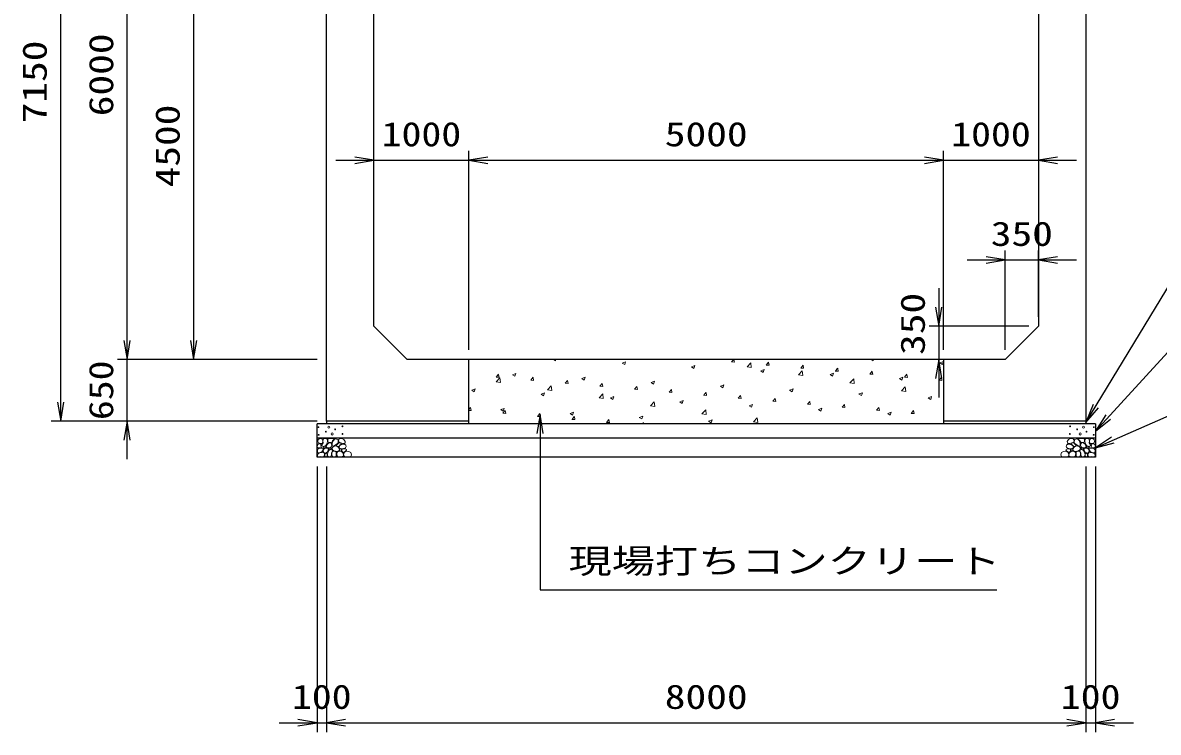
# Model space of a CAD drawing. Units: millimetres at full size. Extents: x 0 to 84100, y 0 to 59400.
# Drawn here: x 60850 to 72812, y 28970 to 36450 of the extents above; entities that cross this region are included whole.
import ezdxf
from ezdxf.enums import TextEntityAlignment as Align

# ---------------------------------------------------------------- set-up
doc = ezdxf.new("R2010")
doc.units = ezdxf.units.MM
for name, color, linetype, lineweight in [('D-DCR-HCHn', 4, 'Continuous', 9), ('D-STR-DIM', 7, 'Continuous', 25), ('D-STR-STRn', 1, 'Continuous', 25), ('D-STR-TXT', 7, 'Continuous', 25)]:
    doc.layers.add(name, color=color, linetype=linetype, lineweight=lineweight)
doc.styles.add('ＭＳ ゴシック', font='')
doc.styles.get('ＭＳ ゴシック').set_extended_font_data('MS Gothic')

# ---------------------------------------------------------------- blocks, each defined once
blk = doc.blocks.new('open_arrow')
at = {"color": 0, "linetype": 'Continuous', "lineweight": -2}
blk.add_lwpolyline([(7.5, 1.25), (0, 0), (7.5, -1.25)], dxfattribs=at)

msp = doc.modelspace()

# ---------------------------------------------------------------- linework, layer by layer
at = {"layer": 'D-DCR-HCHn'}
for p, q in [((66440.382, 32900), (66461.035, 32886.069)), ((66461.065, 32886.096), (66465.73, 32900)), ((68317.217, 32873.392), (68339.544, 32900)), ((68347.677, 32870.263), (68342.192, 32900)), ((69789.101, 32900), (69808.114, 32887.175)), ((69808.144, 32887.204), (69812.438, 32900)), ((67165.826, 32862.496), (67201.395, 32876.149)), ((67165.827, 32862.429), (67191.096, 32845.384)), ((67191.126, 32845.411), (67201.427, 32876.109)), ((67895.889, 32821.81), (67931.458, 32835.464)), ((67895.889, 32821.744), (67921.158, 32804.7)), ((67921.188, 32804.727), (67931.488, 32835.425)), ((68317.101, 32873.367), (68347.465, 32870.71)), ((68480.214, 32823.165), (68519.781, 32864.403)), ((68480.292, 32822.956), (68525.472, 32815.949)), ((68525.414, 32816.077), (68519.801, 32864.321)), ((68625.951, 32781.125), (68661.521, 32794.779)), ((68625.951, 32781.059), (68651.22, 32764.015)), ((68651.25, 32764.042), (68661.55, 32794.74)), ((68681.469, 32841.489), (68711.833, 32838.832)), ((68681.586, 32841.513), (68706.077, 32870.7)), ((68712.045, 32838.383), (68706.172, 32870.226)), ((69022.372, 32739.081), (69061.939, 32780.318)), ((69045.837, 32809.611), (69076.201, 32806.954)), ((69045.956, 32809.635), (69070.446, 32838.822)), ((69067.572, 32731.992), (69061.96, 32780.237)), ((69076.413, 32806.502), (69070.539, 32838.345)), ((69410.205, 32777.732), (69440.569, 32775.076)), ((69410.325, 32777.757), (69434.815, 32806.943)), ((69440.78, 32774.622), (69434.907, 32806.464)), ((70512.907, 32863.535), (70538.176, 32846.491)), ((70512.91, 32863.601), (70548.479, 32877.254)), ((70538.206, 32846.519), (70548.506, 32877.217)), ((65836.773, 32664.652), (65876.34, 32705.889)), ((65836.85, 32664.448), (65882.03, 32657.441)), ((65837.009, 32714.4), (65867.373, 32711.744)), ((65837.118, 32714.425), (65861.609, 32743.611)), ((65867.586, 32711.313), (65861.713, 32743.156)), ((65881.973, 32657.564), (65876.36, 32705.808)), ((66008.93, 32739.335), (66044.5, 32752.989)), ((66008.933, 32739.268), (66034.202, 32722.224)), ((66034.232, 32722.25), (66044.532, 32752.948)), ((66201.377, 32682.522), (66231.741, 32679.865)), ((66201.488, 32682.547), (66225.978, 32711.733)), ((66231.954, 32679.433), (66226.08, 32711.276)), ((66565.857, 32650.669), (66590.347, 32679.855)), ((66596.322, 32647.552), (66590.448, 32679.395)), ((66738.993, 32698.65), (66774.562, 32712.304)), ((66738.994, 32698.583), (66764.264, 32681.539)), ((66764.293, 32681.566), (66774.594, 32712.264)), ((67469.056, 32657.965), (67504.625, 32671.618)), ((67494.355, 32640.881), (67504.655, 32671.579)), ((69022.45, 32738.871), (69067.63, 32731.864)), ((69356.012, 32740.374), (69381.281, 32723.33)), ((69356.014, 32740.44), (69391.584, 32754.094)), ((69381.311, 32723.358), (69391.611, 32754.056)), ((69564.53, 32654.996), (69604.097, 32696.234)), ((69609.73, 32647.908), (69604.118, 32696.152)), ((69774.574, 32745.854), (69804.938, 32743.198)), ((69774.694, 32745.879), (69799.185, 32775.065)), ((69805.148, 32742.741), (69799.275, 32774.584)), ((70086.074, 32699.689), (70111.343, 32682.645)), ((70086.077, 32699.755), (70121.646, 32713.409)), ((70111.373, 32682.673), (70121.673, 32713.371)), ((70138.942, 32713.976), (70169.306, 32711.32)), ((70139.064, 32714.001), (70163.554, 32743.187)), ((70169.516, 32710.86), (70163.642, 32742.703)), ((70503.31, 32682.098), (70533.674, 32679.442)), ((70503.433, 32682.123), (70527.923, 32711.309)), ((70533.883, 32678.98), (70528.01, 32710.823)), ((65582.097, 32575.489), (65617.667, 32589.143)), ((65582.1, 32575.422), (65607.369, 32558.378)), ((65607.399, 32558.404), (65617.699, 32589.102)), ((66312.16, 32534.804), (66347.729, 32548.458)), ((66337.46, 32517.72), (66347.761, 32548.418)), ((66378.931, 32580.567), (66418.499, 32621.805)), ((66379.008, 32580.363), (66424.188, 32573.356)), ((66424.131, 32573.479), (66418.519, 32621.724)), ((66565.746, 32650.644), (66596.11, 32647.987)), ((66930.114, 32618.766), (66960.478, 32616.109)), ((66930.226, 32618.791), (66954.717, 32647.977)), ((66960.689, 32615.672), (66954.816, 32647.514)), ((67294.482, 32586.888), (67324.846, 32584.231)), ((67294.596, 32586.912), (67319.086, 32616.099)), ((67325.057, 32583.791), (67319.183, 32615.634)), ((67469.056, 32657.898), (67494.325, 32640.854)), ((67658.85, 32555.01), (67689.214, 32552.353)), ((67658.965, 32555.034), (67683.455, 32584.221)), ((67689.425, 32551.911), (67683.551, 32583.753)), ((68023.334, 32523.156), (68047.825, 32552.342)), ((68053.792, 32520.03), (68047.919, 32551.873)), ((68199.118, 32617.279), (68234.688, 32630.933)), ((68199.118, 32617.213), (68224.387, 32600.169)), ((68224.417, 32600.197), (68234.717, 32630.895)), ((68929.179, 32576.529), (68954.448, 32559.484)), ((68929.181, 32576.594), (68964.751, 32590.248)), ((68954.478, 32559.512), (68964.779, 32590.21)), ((69564.608, 32654.785), (69609.788, 32647.778)), ((69659.244, 32535.909), (69694.813, 32549.563)), ((69684.54, 32518.828), (69694.84, 32549.526)), ((70106.688, 32570.911), (70146.255, 32612.149)), ((70106.766, 32570.7), (70151.946, 32563.693)), ((70151.888, 32563.823), (70146.276, 32612.068)), ((66312.162, 32534.738), (66337.431, 32517.693)), ((66921.089, 32496.482), (66960.657, 32537.72)), ((66921.166, 32496.277), (66966.346, 32489.27)), ((66966.289, 32489.395), (66960.677, 32537.639)), ((67042.223, 32494.119), (67077.792, 32507.773)), ((67042.223, 32494.053), (67067.492, 32477.009)), ((67067.522, 32477.035), (67077.822, 32507.733)), ((67463.247, 32412.398), (67502.815, 32453.635)), ((67508.447, 32405.31), (67502.835, 32453.555)), ((67772.285, 32453.433), (67807.855, 32467.087)), ((67772.285, 32453.368), (67797.554, 32436.324)), ((67797.584, 32436.351), (67807.884, 32467.049)), ((68023.218, 32523.132), (68053.582, 32520.475)), ((68387.586, 32491.253), (68417.95, 32488.597)), ((68387.704, 32491.278), (68412.194, 32520.464)), ((68418.16, 32488.149), (68412.287, 32519.992)), ((68502.348, 32412.748), (68537.918, 32426.402)), ((68527.645, 32395.666), (68537.946, 32426.364)), ((68751.955, 32459.375), (68782.319, 32456.719)), ((68752.073, 32459.4), (68776.563, 32488.586)), ((68782.528, 32456.269), (68776.654, 32488.112)), ((69116.323, 32427.497), (69146.687, 32424.841)), ((69116.442, 32427.522), (69140.933, 32456.708)), ((69146.895, 32424.388), (69141.022, 32456.231)), ((69480.812, 32395.643), (69505.302, 32424.83)), ((69511.263, 32392.508), (69505.39, 32424.351)), ((69659.241, 32535.844), (69684.51, 32518.8)), ((70389.303, 32495.159), (70414.572, 32478.115)), ((70389.307, 32495.224), (70424.876, 32508.878)), ((70414.601, 32478.143), (70424.902, 32508.841)), ((65550, 32372.251), (65567.726, 32393.376)), ((65550, 32363.563), (65573.491, 32361.508)), ((65573.701, 32361.08), (65567.828, 32392.923)), ((65885.327, 32370.958), (65920.896, 32384.612)), ((65885.329, 32370.892), (65910.598, 32353.848)), ((65907.495, 32332.287), (65937.859, 32329.63)), ((65907.605, 32332.311), (65932.095, 32361.498)), ((65910.628, 32353.874), (65920.928, 32384.572)), ((65938.069, 32329.199), (65932.195, 32361.042)), ((66271.863, 32300.409), (66302.227, 32297.752)), ((66271.975, 32300.433), (66296.465, 32329.62)), ((66302.437, 32297.319), (66296.563, 32329.162)), ((66615.39, 32330.273), (66650.959, 32343.927)), ((66615.39, 32330.207), (66640.659, 32313.163)), ((66640.689, 32313.19), (66650.989, 32343.888)), ((67345.452, 32289.588), (67381.022, 32303.241)), ((67370.751, 32272.505), (67381.051, 32303.203)), ((67463.324, 32412.192), (67508.504, 32405.185)), ((68005.405, 32328.313), (68044.973, 32369.551)), ((68005.483, 32328.106), (68050.662, 32321.099)), ((68050.605, 32321.226), (68044.993, 32369.47)), ((68502.346, 32412.683), (68527.616, 32395.639)), ((69232.408, 32371.998), (69257.677, 32354.954)), ((69232.411, 32372.063), (69267.98, 32385.717)), ((69257.707, 32354.982), (69268.007, 32385.68)), ((69480.691, 32395.619), (69511.055, 32392.963)), ((69845.059, 32363.741), (69875.423, 32361.085)), ((69845.181, 32363.765), (69869.671, 32392.952)), ((69875.631, 32360.627), (69869.757, 32392.47)), ((69962.47, 32331.313), (69987.739, 32314.269)), ((69962.474, 32331.378), (69998.043, 32345.032)), ((69987.768, 32314.297), (69998.069, 32344.995)), ((70209.427, 32331.863), (70239.791, 32329.207)), ((70209.55, 32331.887), (70234.041, 32361.073)), ((70239.998, 32328.747), (70234.125, 32360.589)), ((66636.231, 32268.531), (66666.595, 32265.874)), ((66636.344, 32268.555), (66660.834, 32297.741)), ((66666.804, 32265.438), (66660.931, 32297.281)), ((67000.599, 32236.652), (67030.963, 32233.996)), ((67000.713, 32236.677), (67025.204, 32265.863)), ((67031.172, 32233.558), (67025.298, 32265.401)), ((67345.452, 32289.522), (67370.721, 32272.478)), ((67377.838, 32220), (67389.573, 32233.985)), ((67392.16, 32220), (67389.666, 32233.52)), ((68075.514, 32248.837), (68100.783, 32231.793)), ((68075.515, 32248.902), (68111.085, 32262.556)), ((68100.812, 32231.821), (68111.113, 32262.519)), ((68547.563, 32244.228), (68587.131, 32285.466)), ((68547.641, 32244.021), (68592.821, 32237.013)), ((68592.764, 32237.141), (68587.151, 32285.386)), ((68836.273, 32220), (68841.147, 32221.871)), ((68840.559, 32220), (68841.174, 32221.834))]:
    msp.add_line(p, q, dxfattribs=at)
for points in [[(64001.198, 32061.594), (63980.395, 32066.217), (63961.904, 32056.971), (63959.592, 32036.168), (63964.215, 32019.988), (63987.33, 32013.053), (64003.51, 32013.053), (64010.444, 32024.611), (64010.444, 32050.037)], [(64019.69, 32063.906), (64012.756, 32043.102), (64015.067, 32019.988), (63998.887, 31994.562), (64019.69, 31983.005), (64042.805, 31994.562), (64056.673, 32013.053), (64061.296, 32043.102), (64056.673, 32059.283), (64042.805, 32066.217)], [(64123.447, 31986.214), (64110.689, 31990.569), (64109.425, 32018.678), (64122.512, 32047.359), (64139.448, 32063.536), (64171.403, 32057.032), (64174.133, 32021.913), (64163.816, 32009.876), (64135.739, 31994.301)], [(64182.012, 32029.601), (64175.964, 32035.086), (64174.897, 32040.792), (64178.414, 32053.305), (64188.71, 32067.61), (64211.004, 32066.105), (64232.571, 32055.811), (64247.195, 32035.597), (64245.021, 32022.456), (64238.02, 32015.716), (64226.769, 32013.215), (64210.511, 32017.483), (64189.289, 32024.481)], [(71917.988, 32029.601), (71924.036, 32035.086), (71925.103, 32040.792), (71921.586, 32053.305), (71911.29, 32067.61), (71888.996, 32066.105), (71867.429, 32055.811), (71852.805, 32035.597), (71854.979, 32022.456), (71861.98, 32015.716), (71873.231, 32013.215), (71889.489, 32017.483), (71910.711, 32024.481)], [(71976.553, 31986.214), (71989.311, 31990.569), (71990.575, 32018.678), (71977.488, 32047.359), (71960.552, 32063.536), (71928.597, 32057.032), (71925.867, 32021.913), (71936.184, 32009.876), (71964.261, 31994.301)], [(72080.31, 32063.906), (72087.244, 32043.102), (72084.933, 32019.988), (72101.113, 31994.562), (72080.31, 31983.005), (72057.195, 31994.562), (72043.327, 32013.053), (72038.704, 32043.102), (72043.327, 32059.283), (72057.195, 32066.217)], [(72098.802, 32061.594), (72119.605, 32066.217), (72138.096, 32056.971), (72140.408, 32036.168), (72135.785, 32019.988), (72112.67, 32013.053), (72096.49, 32013.053), (72089.556, 32024.611), (72089.556, 32050.037)], [(63957.281, 32003.808), (63950.346, 31983.005), (63959.592, 31969.136), (63982.707, 31966.824), (63998.488, 31973.599), (63991.952, 31989.939), (63996.575, 31999.185), (63987.33, 32008.431), (63973.461, 32013.053)], [(64001.155, 31927.009), (64018.277, 31952.692), (64016.137, 31959.112), (63992.594, 31965.533), (63971.192, 31963.393), (63956.21, 31950.551), (63954.07, 31935.57), (63956.21, 31920.588), (63973.332, 31916.308)], [(64024.313, 31983.005), (64012.756, 31973.759), (64017.379, 31966.824), (64033.559, 31966.824), (64040.493, 31969.136), (64045.116, 31978.382), (64038.182, 31985.316)], [(64061.082, 31927.009), (64071.783, 31952.692), (64063.222, 31963.393), (64037.539, 31963.393), (64026.838, 31959.112), (64016.137, 31944.131), (64016.137, 31931.289), (64026.838, 31914.167), (64039.679, 31912.027)], [(64058.985, 32008.431), (64047.427, 31980.693), (64056.673, 31969.136), (64084.411, 31969.136), (64095.968, 31973.759), (64107.525, 31989.939), (64107.525, 32003.808), (64095.968, 32022.299), (64082.099, 32024.611)], [(64097.466, 31875.643), (64103.886, 31894.905), (64101.746, 31916.308), (64116.728, 31939.85), (64097.466, 31950.551), (64076.063, 31939.85), (64063.222, 31922.728), (64058.941, 31894.905), (64063.222, 31879.924), (64076.063, 31873.503)], [(64093.185, 31950.551), (64103.886, 31959.112), (64099.606, 31965.533), (64084.624, 31965.533), (64078.204, 31963.393), (64073.923, 31954.832), (64080.344, 31948.411)], [(64163.203, 31929.532), (64127.829, 31936.129), (64112.782, 31948.266), (64108.03, 31967.263), (64122.713, 31981.629), (64151.323, 31989.69), (64172.97, 31976.761), (64186.961, 31959.347), (64183.002, 31941.67)], [(64154.798, 31995.711), (64156.454, 31989.566), (64162.011, 31985.193), (64174.19, 31983.302), (64185.305, 31989.802), (64195.592, 31999.138), (64204.858, 32007.333), (64204.635, 32013.462), (64198.736, 32018.875), (64184.203, 32020.356), (64171.47, 32014.383), (64162.011, 32005.165), (64157.281, 32000.556)], [(64243.372, 31961.832), (64248.688, 31966.874), (64255.476, 31975.68), (64257.145, 31983.275), (64253.144, 31997.685), (64239.088, 32008.67), (64218.907, 32007.89), (64191.698, 31993.001), (64182.086, 31980.757), (64185.152, 31966.784), (64194.778, 31960.04), (64203.599, 31959.145), (64217.363, 31959.524), (64230.808, 31961.002)], [(64199.971, 31935.265), (64204.183, 31938.446), (64207.686, 31943.505), (64207.81, 31950.431), (64203.414, 31956.067), (64195.769, 31957.977), (64189.356, 31956.179), (64187.704, 31950.442), (64186.896, 31944.835), (64187.881, 31937.456), (64193.975, 31934.127)], [(64227.597, 31920.331), (64217.895, 31925.079), (64210.89, 31933.822), (64210.719, 31945.084), (64214.942, 31955.627), (64230.189, 31957.625), (64245.054, 31958.018), (64259.481, 31952.512), (64261.849, 31943.273), (64249.54, 31932.195), (64234.555, 31923.15)], [(71872.403, 31920.331), (71882.105, 31925.079), (71889.11, 31933.822), (71889.281, 31945.084), (71885.058, 31955.627), (71869.811, 31957.625), (71854.946, 31958.018), (71840.519, 31952.512), (71838.151, 31943.273), (71850.46, 31932.195), (71865.445, 31923.15)], [(71856.628, 31961.832), (71851.312, 31966.874), (71844.524, 31975.68), (71842.855, 31983.275), (71846.856, 31997.685), (71860.912, 32008.67), (71881.093, 32007.89), (71908.302, 31993.001), (71917.914, 31980.757), (71914.848, 31966.784), (71905.222, 31960.04), (71896.401, 31959.145), (71882.637, 31959.524), (71869.192, 31961.002)], [(71900.029, 31935.265), (71895.817, 31938.446), (71892.314, 31943.505), (71892.19, 31950.431), (71896.586, 31956.067), (71904.231, 31957.977), (71910.644, 31956.179), (71912.296, 31950.442), (71913.104, 31944.835), (71912.119, 31937.456), (71906.025, 31934.127)], [(71945.202, 31995.711), (71943.546, 31989.566), (71937.989, 31985.193), (71925.81, 31983.302), (71914.695, 31989.802), (71904.408, 31999.138), (71895.142, 32007.333), (71895.365, 32013.462), (71901.264, 32018.875), (71915.797, 32020.356), (71928.53, 32014.383), (71937.989, 32005.165), (71942.719, 32000.556)], [(71936.797, 31929.532), (71972.171, 31936.129), (71987.218, 31948.266), (71991.97, 31967.263), (71977.287, 31981.629), (71948.677, 31989.69), (71927.03, 31976.761), (71913.039, 31959.347), (71916.998, 31941.67)], [(72002.534, 31875.643), (71996.114, 31894.905), (71998.254, 31916.308), (71983.272, 31939.85), (72002.534, 31950.551), (72023.937, 31939.85), (72036.778, 31922.728), (72041.059, 31894.905), (72036.778, 31879.924), (72023.937, 31873.503)], [(72041.015, 32008.431), (72052.573, 31980.693), (72043.327, 31969.136), (72015.589, 31969.136), (72004.032, 31973.759), (71992.475, 31989.939), (71992.475, 32003.808), (72004.032, 32022.299), (72017.901, 32024.611)], [(72006.815, 31950.551), (71996.114, 31959.112), (72000.394, 31965.533), (72015.376, 31965.533), (72021.796, 31963.393), (72026.077, 31954.832), (72019.656, 31948.411)], [(72038.918, 31927.009), (72028.217, 31952.692), (72036.778, 31963.393), (72062.461, 31963.393), (72073.162, 31959.112), (72083.863, 31944.131), (72083.863, 31931.289), (72073.162, 31914.167), (72060.321, 31912.027)], [(72075.687, 31983.005), (72087.244, 31973.759), (72082.621, 31966.824), (72066.441, 31966.824), (72059.507, 31969.136), (72054.884, 31978.382), (72061.818, 31985.316)], [(72098.845, 31927.009), (72081.723, 31952.692), (72083.863, 31959.112), (72107.406, 31965.533), (72128.808, 31963.393), (72143.79, 31950.551), (72145.93, 31935.57), (72143.79, 31920.588), (72126.668, 31916.308)], [(72142.719, 32003.808), (72149.654, 31983.005), (72140.408, 31969.136), (72117.293, 31966.824), (72101.512, 31973.599), (72108.048, 31989.939), (72103.425, 31999.185), (72112.67, 32008.431), (72126.539, 32013.053)], [(64009.716, 31873.503), (64024.698, 31879.924), (64028.978, 31901.326), (64020.417, 31916.308), (64005.435, 31920.588), (63986.173, 31918.448), (63964.771, 31909.887), (63954.07, 31897.045), (63954.07, 31882.064), (63960.49, 31873.503), (63986.173, 31875.643)], [(64056.801, 31879.924), (64056.801, 31905.606), (64046.1, 31912.027), (64035.399, 31905.606), (64033.259, 31890.625), (64035.399, 31877.783), (64050.381, 31873.503)], [(64114.588, 31877.783), (64133.85, 31873.503), (64150.972, 31882.064), (64153.112, 31901.326), (64150.968, 31924.878), (64127.429, 31932.327), (64112.447, 31928.603), (64106.027, 31912.027), (64106.027, 31888.484)], [(64162.352, 31923.637), (64177.306, 31932.556), (64203.44, 31932.292), (64224.93, 31913.525), (64228.643, 31884.899), (64214.853, 31874.245), (64178.098, 31871.871), (64161.731, 31881.633), (64157.172, 31904.06)], [(64259.972, 31872.493), (64244.837, 31874.274), (64234.866, 31879.787), (64230.835, 31892.722), (64230.945, 31904.963), (64240.172, 31921.678), (64258.242, 31932.822), (64285.731, 31928.403), (64307.453, 31920.334), (64312.643, 31896.125), (64308.03, 31878.257), (64286.884, 31872.877)], [(71840.028, 31872.493), (71855.163, 31874.274), (71865.134, 31879.787), (71869.165, 31892.722), (71869.055, 31904.963), (71859.828, 31921.678), (71841.758, 31932.822), (71814.269, 31928.403), (71792.547, 31920.334), (71787.357, 31896.125), (71791.97, 31878.257), (71813.116, 31872.877)], [(71937.648, 31923.637), (71922.694, 31932.556), (71896.56, 31932.292), (71875.07, 31913.525), (71871.357, 31884.899), (71885.147, 31874.245), (71921.902, 31871.871), (71938.269, 31881.633), (71942.828, 31904.06)], [(71985.412, 31877.783), (71966.15, 31873.503), (71949.028, 31882.064), (71946.888, 31901.326), (71949.032, 31924.878), (71972.571, 31932.327), (71987.553, 31928.603), (71993.973, 31912.027), (71993.973, 31888.484)], [(72043.199, 31879.924), (72043.199, 31905.606), (72053.9, 31912.027), (72064.601, 31905.606), (72066.741, 31890.625), (72064.601, 31877.783), (72049.619, 31873.503)], [(72090.284, 31873.503), (72075.302, 31879.924), (72071.022, 31901.326), (72079.583, 31916.308), (72094.565, 31920.588), (72113.827, 31918.448), (72135.229, 31909.887), (72145.93, 31897.045), (72145.93, 31882.064), (72139.51, 31873.503), (72113.827, 31875.643)]]:
    msp.add_lwpolyline(points, close=True, dxfattribs=at)
for points in [[(64093.432, 32068.547), (64076.093, 32066.446), (64064.258, 32058.701), (64064.626, 32039.819), (64070.514, 32026.087), (64085.025, 32026.185), (64105.107, 32029.153), (64114.799, 32043.689), (64124.082, 32053.492), (64126.884, 32064.345), (64114.099, 32068.547), (64093.082, 32068.547)], [(72006.568, 32068.547), (72023.907, 32066.446), (72035.742, 32058.701), (72035.374, 32039.819), (72029.486, 32026.087), (72014.975, 32026.185), (71994.893, 32029.153), (71985.201, 32043.689), (71975.918, 32053.492), (71973.116, 32064.345), (71985.901, 32068.547), (72006.918, 32068.547)]]:
    msp.add_lwpolyline(points, dxfattribs=at)
for centre, radius in [((63966.091, 32186.145), 4.5), ((64075.004, 32186.145), 11.25), ((64217.197, 32195.221), 4.5), ((71882.803, 32195.221), 4.5), ((72024.996, 32186.145), 11.25), ((72133.909, 32186.145), 4.5), ((63967.803, 32105.879), 4.5), ((64043.437, 32138.641), 4.5), ((64109.996, 32114.955), 11.25), ((64141.563, 32162.459), 4.5), ((64218.909, 32114.955), 4.5), ((71881.091, 32114.955), 4.5), ((71958.437, 32162.459), 4.5), ((71990.004, 32114.955), 11.25), ((72056.563, 32138.641), 4.5), ((72132.197, 32105.879), 4.5)]:
    msp.add_circle(centre, radius, dxfattribs=at)
at = {"layer": 'D-STR-DIM'}
for p, q in [((61250, 32250), (61250, 39400)), ((61950, 32900), (61950, 38900)), ((62650, 37400), (62650, 32900)), ((65550, 33000), (65550, 35100)), ((65550, 33000), (65550, 35100)), ((70550, 33000), (70550, 35100)), ((70550, 33000), (70550, 35100)), ((64150, 35000), (65950, 35000)), ((65550, 35000), (70550, 35000)), ((70150, 35000), (71950, 35000)), ((71200, 33000), (71200, 34050)), ((71550, 33350), (71550, 34050)), ((70800, 33950), (71950, 33950)), ((70500, 33650), (70500, 32500)), ((61950, 31850), (61950, 33300)), ((71450, 33250), (70400, 33250)), ((63950, 32900), (61850, 32900)), ((63950, 32900), (61850, 32900)), ((63950, 32900), (62550, 32900)), ((71100, 32900), (70400, 32900)), ((63950, 32250), (61150, 32250)), ((63950, 32250), (61850, 32250)), ((63950, 31770), (63950, 28970)), ((64050, 31770), (64050, 28970)), ((64050, 31770), (64050, 28970)), ((72050, 31770), (72050, 28970)), ((72050, 31770), (72050, 28970)), ((72150, 31770), (72150, 28970)), ((63550, 29070), (64450, 29070)), ((64050, 29070), (72050, 29070)), ((71650, 29070), (72550, 29070))]:
    msp.add_line(p, q, dxfattribs=at)
at = {"layer": 'D-STR-STRn'}
for p, q in [((64050, 32250), (64050, 39400)), ((72050, 39400), (72050, 32250)), ((64550, 33250), (64550, 38550)), ((71550, 38550), (71550, 33250)), ((64900, 32900), (64550, 33250)), ((71550, 33250), (71200, 32900)), ((71200, 32900), (64900, 32900)), ((65550, 32220), (65550, 32900)), ((70550, 32900), (70550, 32220)), ((72150, 32220), (63950, 32220)), ((63950, 31870), (63950, 32220)), ((65550, 32250), (64050, 32250)), ((64050, 32250), (64050, 32220)), ((72050, 32250), (70550, 32250)), ((72050, 32250), (72050, 32220)), ((72150, 32220), (72150, 31870)), ((72150, 32070), (63950, 32070)), ((72150, 31870), (63950, 31870))]:
    msp.add_line(p, q, dxfattribs=at)
at = {"layer": 'D-STR-TXT'}
for points in [[(72050, 32235), (72950, 33720), (73150, 33720), (78217.513, 33720)], [(72150, 32145), (72950, 33020), (73150, 33020), (76853.046, 33020)], [(66300, 32320), (66300, 30470), (66500, 30470), (71112.69, 30470)], [(72150, 31970), (72950, 32320), (73150, 32320), (74479.442, 32320)]]:
    msp.add_lwpolyline(points, dxfattribs=at)

# ---------------------------------------------------------------- block references
at = {"layer": 'D-STR-DIM', "xscale": 26.7, "yscale": 26.7}
for p, rotation in [((64550, 35000), 180), ((70550, 35000), 180), ((70550, 35000), 180), ((71200, 33950), 180), ((70500, 33250), 90), ((61950, 32900), 90), ((61950, 32900), 90), ((62650, 32900), 90), ((70500, 32900), 270), ((61250, 32250), 90), ((61950, 32250), 270), ((63950, 29070), 180), ((72050, 29070), 180), ((72050, 29070), 180)]:
    msp.add_blockref('open_arrow', p, dxfattribs=dict(at, rotation=rotation))
for p in [(65550, 35000), (65550, 35000), (71550, 35000), (71550, 33950), (64050, 29070), (64050, 29070), (72150, 29070)]:
    msp.add_blockref('open_arrow', p, dxfattribs=at)
at = {"layer": 'D-STR-TXT', "xscale": 26.7, "yscale": 26.7}
for p, rotation in [((72050, 32235), 58.8), ((66300, 32320), 270), ((72150, 32145), 47.6), ((72150, 31970), 23.6)]:
    msp.add_blockref('open_arrow', p, dxfattribs=dict(at, rotation=rotation))

# ---------------------------------------------------------------- texts
at = {"layer": 'D-STR-DIM', "style": 'ＭＳ ゴシック'}
for s, width, p in [('6000', 1.25, (61675, 35900)), ('7150', 1.25, (60975, 35825)), ('4500', 1.25, (62375, 35150)), ('350', 1.25, (70225, 33275)), ('650', 1.2, (61675, 32575))]:
    msp.add_text(s, height=256.6, rotation=90, dxfattribs=dict(at, width=width)).set_placement(p, align=Align.MIDDLE_CENTER)
for s, width, p in [('1000', 1.2, (65050, 35275)), ('5000', 1.25, (68050, 35275)), ('1000', 1.2, (71050, 35275)), ('350', 1.25, (71375, 34225)), ('100', 1.2, (64000, 29345)), ('8000', 1.25, (68050, 29345)), ('100', 1.2, (72100, 29345))]:
    msp.add_text(s, height=256.6, dxfattribs=dict(at, width=width)).set_placement(p, align=Align.MIDDLE_CENTER)
at = {"layer": 'D-STR-TXT', "style": 'ＭＳ ゴシック', "width": 1.3}
msp.add_text('現場打ちコンクリート', height=256.6, dxfattribs=at).set_placement((66600, 30570), align=Align.BOTTOM_LEFT)

doc.saveas('drawing.dxf')
